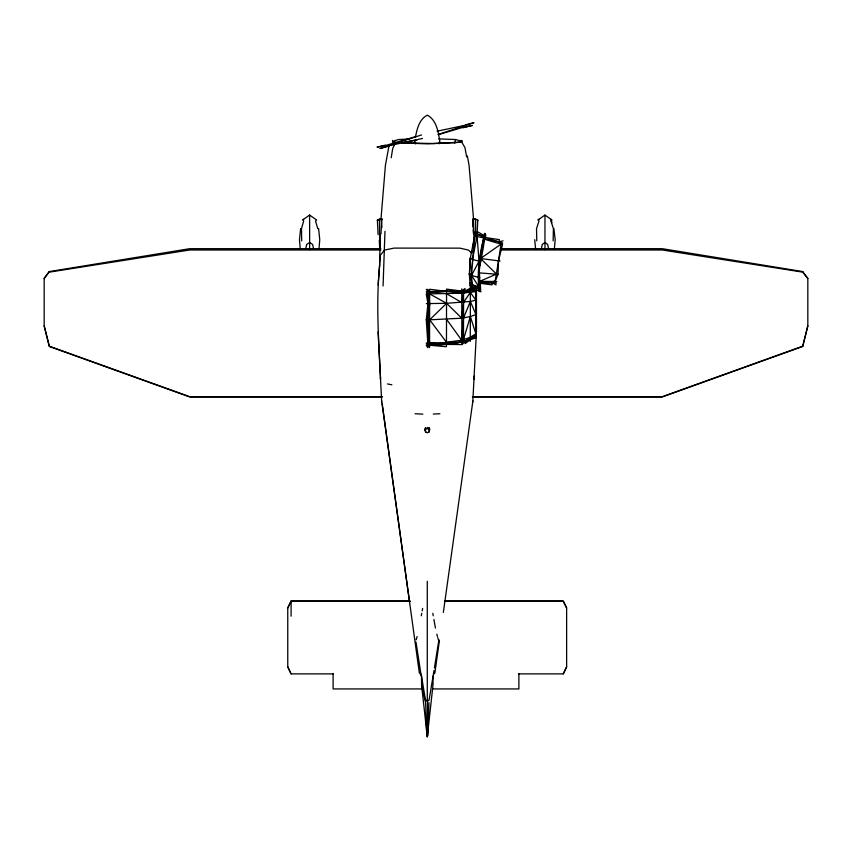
<?xml version="1.0" encoding="UTF-8"?>
<svg xmlns="http://www.w3.org/2000/svg" width="852" height="852" viewBox="0 0 852 852"><rect width="100%" height="100%" fill="white"/><g stroke="black" fill="none" stroke-linecap="round" stroke-linejoin="round"><path stroke-width="1.28" d="M433.008 676.19L433.008 684.965L427.289 736.831L421.57 684.965L421.538 676.19M476.375 289.946L475.948 291.608L461.773 293.195L426.266 293.919L427.917 303.642L426.277 319.82L427.81 343.164L429.568 345.241L446.469 346.721L446.554 289.116L461.773 291.065L475.948 289.659L475.842 337.861C460.453 343.25 444.158 345.294 427.8 345.326L426.17 345.241L427.789 347.648L427.874 289.297L429.653 291.714L429.557 347.563L426.181 343.068L461.837 342.121L463.488 339.575L470.347 316.529L470.336 288.146L475.948 289.659M470.24 341.428L470.347 316.529L475.938 314.622L476.3 290.287L476.257 330.48M475.618 233.906L475.693 219.145L473.137 218.953L472.743 221.839M434.009 670.556L429.088 700.035L427.289 701.121L425.478 700.035L421.229 674.433M470.219 265.941L470.304 258.22L475.427 231.68L477.525 234.236L485.47 238.262L484.543 233.341L483.712 237.846C479.335 255.366 476.747 273.449 479.25 291.459L470.102 285.09L469.345 273.801L470.304 258.22L471.092 258.209M379.63 265.888L380.13 234.396M381.888 227.59L381.579 218.953L381.014 233.842M475.938 314.622L475.948 291.608L470.336 290.404L463.563 293.035L461.784 302.535L461.88 344.559L446.48 344.4L429.578 343.068L427.906 319.862L429.696 303.61L427.896 293.94L426.266 291.714L461.773 291.065L465.011 288.455L465.022 290.702L463.563 293.035L463.488 339.575L465.128 341.205L465.149 343.622L475.853 335.603L475.938 314.622L470.357 301.427L446.586 303.312L426.288 303.61M553.14 240.892L553.395 228.613L550.871 220.892L552.011 220.029L544.96 215.066L537.91 220.029L538.965 219.337M384.976 231.307L383.07 285.963M474.053 376.201L473.957 379.14L476.46 331.79L476.46 289.893M427.81 735.723L428.961 702.751M498.037 274.312L498.516 260.723L501.019 244.151L502.701 243.097L484.671 237.42L499.4 239.657L498.995 241.798L501.019 244.151L502.488 244.62L498.516 260.723L495.15 281.288L492.456 283.013L479.782 283.279L492.051 284.845L492.456 283.013L496.791 281.479L479.729 281.362L479.495 272.896L498.037 274.312L495.15 281.288L479.782 283.279M477.195 231.978L477.791 220.135L475.693 219.145M472.775 402.016L474.053 377.851M470.4 287.262L470.102 285.09L472.626 289.35L471.539 275.398L474.713 236.089L483.712 237.846C480.539 255.643 476.417 273.684 479.942 291.672L479.058 289.052L469.963 283.002L470.698 282.789M378.15 285.015L380.29 255.27L384.454 250.083L394.061 248.102L459.952 248.145L468.44 250.083L471.262 252.714M480.07 265.057L480.453 259.817M381.004 218.783L385.423 165.277L388.863 146.501M319.01 248.709L319.745 239.7L318.595 228.538M379.278 240.328L379.715 248.954L380.258 242.65M381.579 218.953L379.459 219.145L379.715 248.954L380.365 241.361M554.386 248.709L555.184 239.7L553.896 228.538M379.63 265.686C375.988 302.396 378.576 339.405 380.429 376.137L380.514 379.076L378.096 331.79M300.628 228.538L299.478 239.7L300.213 248.709M426.277 319.82L429.674 319.809L446.48 342.27L461.677 340.204L463.573 317.849L470.357 301.427L475.948 300.17L476.353 297.082M481.007 291.863L478.877 286.9L471.539 275.398L479.016 261.255L477.088 236.377L475.096 234.119L485.917 236.089L485.246 233.491L484.405 238.006C483.595 254.876 475.32 272.917 480.816 289.467L472.445 286.975L469.963 283.002M475.906 333.409L476.343 330.022L476.343 332.44M379.715 248.954L380.237 245.152M439.472 640.097L434.871 672.984L433.934 674.049M443.338 612.481L472.881 400.941M476.311 310.341L475.863 333.814L470.261 337.222L461.88 344.559M434.413 667.979L438.748 640.853L437.747 637.647M391.206 157.78L392.751 148.333L394.487 144.936M471.944 253.001L472.37 250.403M472.796 247.794L474.713 236.089M414.498 143.008L414.892 140.644M415.467 137.108C417.022 129.067 419.28 119.163 427.299 115.169C437.14 120.334 438.407 133.306 440.101 143.008L439.131 143.818M421.303 615.783L421.751 613.333M422.198 610.884L422.645 608.434M472.764 221.893L473.137 218.953L473.563 233.767L474.149 233.767L474.681 240.094M480.773 261.67L472.466 259.434L477.919 231.914L484.149 235.674L484.405 238.006L479.697 261.436L478.781 277.571L480.645 287.316L472.274 284.834L469.345 273.801L470.123 273.662M541.521 248.081L542.245 244.492L544.96 242.49L547.666 244.481L548.422 248.081M305.879 248.081L306.656 244.503L309.649 242.479L312.631 244.481L313.408 248.081M472.455 396.989L662.238 396.989L802.68 346.487L807.824 325.773M802.68 346.487L807.824 326.071L807.824 278.306L802.68 271.564L662.238 248.688L501.647 248.688M454.553 143.328L455.543 139.526L460.559 140.921L459.984 142.071L456.044 142.614L433.902 143.541L403.965 142.891M303.706 220.892L301.48 228.613L301.683 240.892M416.127 639.788L417.118 636.582M477.599 220.721L477.791 220.135M539.06 220.892L536.526 228.613L536.781 240.892M427.289 736.831L427.544 700.078M381.206 220.977L382.015 218.953M425.105 430.675L425.744 428.066L425.105 430.675L425.744 432.166L427.299 432.784L428.844 432.166L429.493 430.675L428.844 428.066L429.493 430.675M424.69 429.504L425.457 427.725M410.132 600.937L291.096 600.937L287.763 607.891L287.763 667.052L291.096 673.879L333.121 673.879M466.64 156.896L464.947 147.598L461.752 142.103L462.359 140.91L460.9 140.399M566.633 666.669L563.3 673.879L518.879 673.879M563.3 673.879L566.633 667.052L566.633 607.891L563.3 600.937L444.478 600.937M287.763 608.062L291.096 601.374L410.132 601.374M380.876 248.688L189.762 248.688L49.32 271.564L44.176 278.306L44.176 326.071L49.32 346.487L189.762 396.989L382.207 396.989M44.176 278.604L49.32 271.564M392.527 140.388L392.57 142.071L395.647 142.667M475.948 300.17L470.347 292.449L463.584 302.3L461.773 318.201L446.586 303.312L429.674 319.809L461.773 318.201L470.347 316.529L475.863 333.814L476.247 329.873L475.853 335.603L461.677 340.204L446.586 319.362M378.096 234.609L377.372 220.135L379.459 219.145M377.798 220.135L381.877 219.124M317.743 228.613L315.517 220.892L316.667 220.029L309.617 215.066L302.556 220.029L303.621 219.337M479.729 281.362L496.492 274.056L480.549 258.518L501.019 244.151L484.319 239.21L498.995 241.798L503.053 240.86M475.608 335.667C462.05 345.209 444.467 343.942 428.726 345.124L428.726 291.576L461.017 291.001L475.608 289.691M470.336 288.146L461.773 293.195L429.653 289.275L429.653 291.714L446.565 293.706L461.784 302.535L461.763 288.839M425.744 429.174L427.299 428.556L428.844 429.174M663.484 396.233L802.68 346.2M437.96 134.573L473.978 122.667L465.512 124.818M389.226 146.139L379.875 148.557L421.527 134.935M438.663 134.541L462.135 127.576L472.296 125.446L462.913 127.789M386.201 145.319L416 136.512M385.519 145.074L377.031 147.13L384.955 145.692M389.79 145.532L422.496 138.461M437.033 131.219L466.3 125.02M404.167 142.284L416.969 140.026M49.32 272.139L189.762 249.987L380.876 249.987M461.752 142.103L426.99 143.85L401.42 142.912M433.317 414.04L439.888 413.752M409.429 139.014L398.725 139.526L393.858 140.921L394.316 142.05L397.234 142.614M501.647 249.987L662.238 249.987L802.68 272.139L807.824 278.604M189.762 396.681L382.207 396.681M472.455 396.681L662.238 396.681M444.478 601.374L563.3 601.374L566.633 608.062M422.017 688.938L333.121 688.938L333.121 673.485M432.635 688.938L518.879 688.938L518.879 673.485M438.684 138.897L455.543 139.526M496.503 283.109L492.456 283.013L496.194 284.909M473.286 219.124L475.437 219.209M475.437 233.949L473.85 233.767L473.563 219.06M415.084 413.752L422.848 414.136M480.549 258.518L500.071 261.021M479.846 277.784L471.539 275.398L469.345 273.801L469.931 277.656M387.479 383.933L391.867 384.816M475.096 234.119L476.034 234.417M44.176 325.773L49.32 346.2L188.516 396.233M446.586 303.312L429.664 293.908L426.256 289.286M472.466 259.434L470.304 258.22L471.539 275.398M421.325 674.795L419.333 672.942L382.26 403.986M287.763 666.669L291.096 673.879M429.142 427.725L429.909 429.504M377.372 220.135L377.542 220.721M427.033 700.078L427.267 700.887M550.956 219.337L551.947 222.819M436.852 634.144L437.417 636.582M421.57 684.965L425.617 702.751L426.767 735.723M475.427 231.68L475.831 233.501M467.333 155.916L469.069 165.277L473.52 218.783M432.805 613.333L433.242 615.783M433.902 619.457L435.447 628.041M416 642.152L421.218 675.956M381.632 400.93L409.343 600.596M534.736 239.7L535.535 248.709M474.138 233.842L474.575 238.88M472.839 223.16L473.105 227.133M473.286 229.784L473.563 233.767M380.461 377.851L381.685 401.931M802.68 271.564L802.68 272.139M544.96 215.087L544.96 249.689M428.844 431.048L428.844 432.166M427.299 427.448L427.299 428.556M427.289 581.298L427.289 701.121M425.744 431.048L425.744 432.166M309.617 215.087L309.649 249.689M291.096 600.937L291.096 616.166M415.478 143.818A12.833 2.13 0 0 1 415.467 142.188M439.174 142.177A12.833 2.13 0 0 1 440.164 142.987"/></g></svg>
